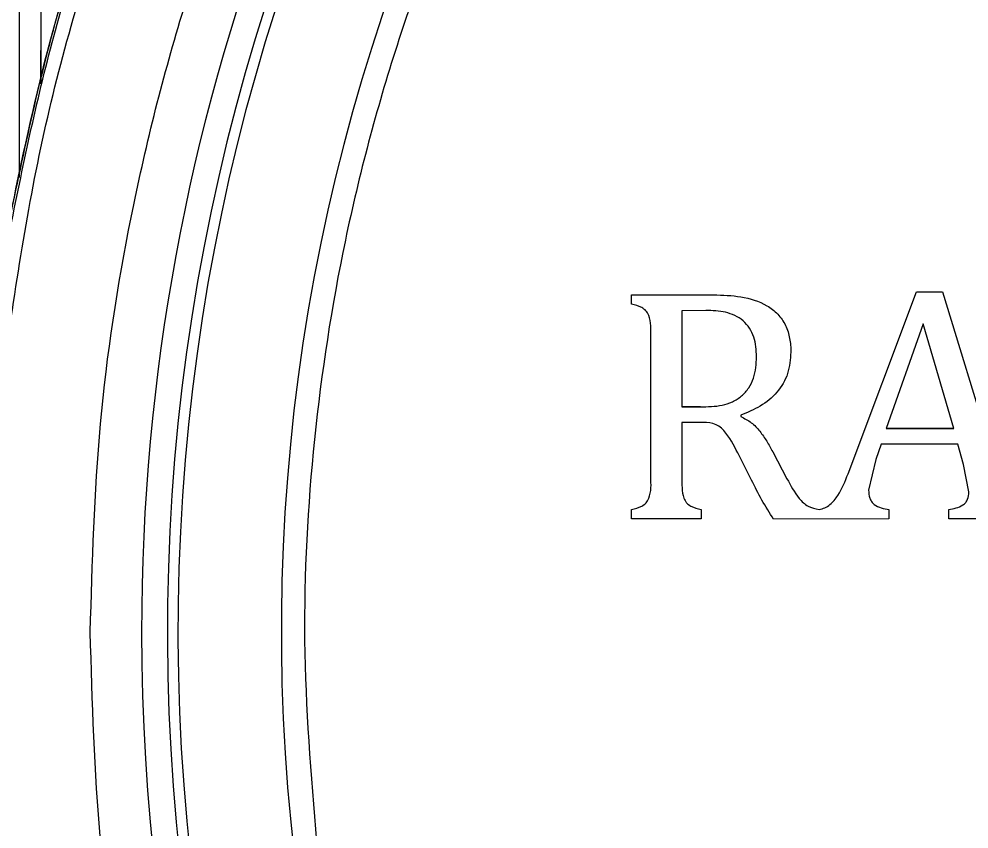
# Model space of a CAD drawing. Header units: millimetres. Extents: x 2160 to 4596, y 811 to 2534.
# Drawn here: x 2777.32 to 2819.2, y 2230.2 to 2265.91 of the extents above; entities that cross this region are included whole.
import ezdxf

# ---------------------------------------------------------------- set-up
doc = ezdxf.new("R2010")
doc.units = ezdxf.units.MM

msp = doc.modelspace()

# ---------------------------------------------------------------- linework, layer by layer
at = {"color": 7, "linetype": 'Continuous', "lineweight": 25}
for p, q in [((2804.326, 2253.341), (2804.326, 2253.753)), ((2804.326, 2253.753), (2807.939, 2253.753)), ((2804.326, 2253.753), (2807.939, 2253.753)), ((2804.326, 2253.753), (2804.326, 2253.753)), ((2807.939, 2253.753), (2807.939, 2253.753)), ((2813.871, 2245.859), (2816.889, 2253.89)), ((2813.871, 2245.859), (2816.889, 2253.89)), ((2816.889, 2253.89), (2818.034, 2253.89)), ((2816.889, 2253.89), (2816.889, 2253.89)), ((2816.889, 2253.89), (2818.034, 2253.89)), ((2818.034, 2253.89), (2820.495, 2245.802)), ((2818.034, 2253.89), (2818.034, 2253.89)), ((2818.034, 2253.89), (2820.495, 2245.802)), ((2807.602, 2253.067), (2806.545, 2253.039)), ((2806.545, 2253.039), (2806.545, 2248.814)), ((2817.172, 2252.471), (2815.541, 2247.853)), ((2818.531, 2247.853), (2817.172, 2252.471)), ((2805.173, 2245.722), (2805.173, 2251.905)), ((2811.347, 2251.223), (2811.347, 2251.223)), ((2806.545, 2248.814), (2807.362, 2248.814)), ((2806.545, 2248.814), (2806.545, 2248.814)), ((2807.362, 2248.814), (2806.545, 2248.814)), ((2807.362, 2248.814), (2807.362, 2248.814)), ((2809.137, 2248.447), (2809.137, 2248.383)), ((2807.336, 2248.128), (2806.545, 2248.128)), ((2806.545, 2248.128), (2806.545, 2245.727)), ((2815.541, 2247.853), (2818.531, 2247.853)), ((2818.531, 2247.853), (2815.541, 2247.853)), ((2815.333, 2247.167), (2815.09, 2246.49)), ((2818.7, 2247.167), (2815.333, 2247.167)), ((2818.953, 2246.267), (2818.7, 2247.167)), ((2809.615, 2245.581), (2809.004, 2246.779)), ((2810.546, 2246.826), (2811.176, 2245.645)), ((2810.546, 2246.826), (2810.546, 2246.826)), ((2810.546, 2246.826), (2811.176, 2245.645)), ((2815.09, 2246.49), (2814.775, 2245.133)), ((2819.193, 2245.06), (2818.953, 2246.267)), ((2813.871, 2245.859), (2813.871, 2245.859)), ((2805.173, 2245.722), (2805.173, 2245.722)), ((2811.176, 2245.645), (2811.176, 2245.645)), ((2804.326, 2243.874), (2804.326, 2244.286)), ((2804.326, 2244.286), (2804.326, 2244.286)), ((2807.392, 2244.286), (2807.392, 2243.874)), ((2812.592, 2244.284), (2812.592, 2244.284)), ((2815.671, 2244.286), (2815.671, 2243.874)), ((2818.304, 2243.874), (2818.304, 2244.286)), ((2807.392, 2243.874), (2804.326, 2243.874)), ((2815.671, 2243.874), (2810.589, 2243.858)), ((2821.637, 2243.874), (2818.304, 2243.874))]:
    msp.add_line(p, q, dxfattribs=at)
for centre, radius, start, end in [((2874.206, 2238.875), 91.48, 295.79271, 180), ((2874.206, 2238.874), 90.341, 353.64897, 186.35103), ((2874.206, 2238.874), 89.875, 353.64897, 186.35103), ((2874.206, 2238.874), 85.319, 353.33017, 186.66983), ((2874.206, 2238.875), 91.48, 180, 290.22656)]:
    msp.add_arc(centre, radius, start, end, dxfattribs=at)
for points in [[(2776.532, 2249.665), (2777.056, 2253.316), (2778.104, 2260.62), (2781.224, 2271.263), (2785.432, 2281.506), (2790.787, 2291.207), (2797.192, 2300.246), (2804.573, 2308.508), (2812.835, 2315.889), (2821.875, 2322.294), (2831.575, 2327.649), (2841.818, 2331.857), (2852.462, 2334.977), (2859.765, 2336.025), (2863.417, 2336.549)], [(2776.735, 2256.207), (2777.421, 2259.502), (2778.794, 2266.09), (2782.115, 2275.642), (2786.319, 2284.826), (2791.454, 2293.529), (2797.444, 2301.665), (2804.231, 2309.15), (2811.745, 2315.905), (2819.907, 2321.86), (2828.632, 2326.958), (2837.833, 2331.123), (2847.399, 2334.403), (2853.994, 2335.747), (2857.291, 2336.42)], [(2780.466, 2238.875), (2780.553, 2241.943), (2780.727, 2248.078), (2782.13, 2257.192), (2784.355, 2266.13), (2787.463, 2274.806), (2791.401, 2283.135), (2796.138, 2291.038), (2801.627, 2298.439), (2807.815, 2305.266), (2814.642, 2311.454), (2822.043, 2316.943), (2829.946, 2321.68), (2838.275, 2325.619), (2846.951, 2328.726), (2855.889, 2330.951), (2865.003, 2332.355), (2871.138, 2332.529), (2874.206, 2332.616)], [(2874.206, 2323.161), (2871.243, 2323.071), (2865.318, 2322.89), (2856.529, 2321.435), (2847.936, 2319.13), (2839.635, 2315.915), (2831.718, 2311.85), (2824.273, 2306.972), (2817.382, 2301.338), (2811.123, 2295.01), (2805.565, 2288.058), (2800.77, 2280.56), (2796.79, 2272.599), (2793.671, 2264.264), (2791.442, 2255.645), (2790.151, 2246.843), (2789.727, 2237.944), (2790.235, 2232.038), (2790.49, 2229.085)], [(2776.786, 2255.903), (2777.374, 2258.817), (2778.55, 2264.645), (2781.302, 2273.139), (2784.75, 2281.368), (2788.95, 2289.239), (2793.795, 2296.74), (2797.57, 2301.333), (2799.457, 2303.629)], [(2874.206, 2145.135), (2871.138, 2145.222), (2865.003, 2145.396), (2855.889, 2146.799), (2846.951, 2149.024), (2838.275, 2152.132), (2829.946, 2156.07), (2822.043, 2160.808), (2814.642, 2166.296), (2807.815, 2172.484), (2801.627, 2179.311), (2796.138, 2186.712), (2791.401, 2194.615), (2787.463, 2202.945), (2784.355, 2211.62), (2782.13, 2220.558), (2780.727, 2229.672), (2780.553, 2235.808), (2780.466, 2238.875)]]:
    msp.add_open_spline(points, degree=3, dxfattribs=at)
for points, knots in [([(2777.347, 2258.923), (2777.347, 2260.179), (2777.347, 2264.002), (2777.347, 2268.93), (2777.347, 2274.968), (2777.347, 2279.63), (2777.347, 2285.202), (2777.347, 2289.441), (2777.347, 2294.419), (2777.347, 2299.064), (2777.346, 2303.211), (2777.346, 2306.948), (2777.346, 2309.603), (2777.346, 2312.475), (2777.346, 2314.397), (2777.346, 2316.498), (2777.346, 2317.3), (2777.346, 2317.861)], [0, 0, 0, 0, 0.041991, 0.127821, 0.170695, 0.256527, 0.299401, 0.385233, 0.428107, 0.513939, 0.599771, 0.642645, 0.728477, 0.77135, 0.857181, 0.900055, 1, 1, 1, 1]), ([(2778.357, 2316.096), (2778.357, 2316.034), (2778.357, 2315.905), (2778.356, 2314.83), (2778.354, 2313.006), (2778.351, 2310.288), (2778.347, 2306.624), (2778.341, 2301.952), (2778.333, 2296.235), (2778.325, 2289.459), (2778.315, 2282.321), (2778.305, 2275.105), (2778.297, 2268.901), (2778.291, 2264.772), (2778.289, 2263.103)], [0, 0, 0, 0, 0.07337, 0.150248, 0.230634, 0.314529, 0.401932, 0.492845, 0.587268, 0.685201, 0.786646, 0.865058, 0.945449, 1, 1, 1, 1]), ([(2778.345, 2315.652), (2778.345, 2315.651), (2778.345, 2315.649), (2778.345, 2315.619), (2778.345, 2315.556), (2778.345, 2315.481), (2778.345, 2315.415), (2778.345, 2315.332), (2778.345, 2315.207), (2778.345, 2315.061), (2778.345, 2314.907), (2778.345, 2314.718), (2778.344, 2314.41), (2778.344, 2314.08), (2778.344, 2313.783), (2778.343, 2313.597), (2778.343, 2313.39), (2778.343, 2313.161), (2778.343, 2312.908), (2778.342, 2312.08), (2778.34, 2310.532), (2778.337, 2308.022), (2778.334, 2305.53), (2778.331, 2303.237), (2778.328, 2301.284), (2778.326, 2299.78), (2778.325, 2298.841), (2778.324, 2298.387), (2778.324, 2298.254), (2778.324, 2298.211), (2778.324, 2298.196), (2778.324, 2298.19), (2778.324, 2298.188), (2778.324, 2298.188), (2778.324, 2298.187), (2778.324, 2298.187), (2778.324, 2298.187), (2778.324, 2298.187), (2778.324, 2298.187), (2778.324, 2297.966), (2778.323, 2297.397), (2778.322, 2296.313), (2778.32, 2294.944), (2778.318, 2293.598), (2778.317, 2292.57), (2778.316, 2291.768), (2778.315, 2290.888), (2778.313, 2289.799), (2778.312, 2288.673), (2778.311, 2287.714), (2778.309, 2286.754), (2778.308, 2285.693), (2778.306, 2284.43), (2778.305, 2283.304), (2778.303, 2282.253), (2778.302, 2281.209), (2778.301, 2280.147), (2778.299, 2279.029), (2778.297, 2277.817), (2778.295, 2276.249), (2778.293, 2274.533), (2778.291, 2272.863), (2778.289, 2271.468), (2778.287, 2270.191), (2778.285, 2268.399), (2778.283, 2266.767), (2778.281, 2265.363), (2778.28, 2264.767), (2778.279, 2264.169), (2778.279, 2263.767), (2778.278, 2263.543), (2778.278, 2263.464), (2778.278, 2263.294), (2778.278, 2263.145), (2778.278, 2263.052)], [0, 0, 0, 0, 0.009576, 0.025345, 0.044434, 0.056862, 0.06314, 0.072435, 0.087287, 0.10193, 0.110633, 0.123462, 0.142394, 0.168772, 0.176912, 0.185562, 0.194723, 0.204395, 0.214578, 0.225272, 0.299656, 0.364397, 0.419491, 0.464936, 0.50073, 0.526871, 0.543358, 0.547981, 0.549387, 0.549911, 0.550082, 0.550145, 0.550171, 0.550182, 0.550187, 0.550189, 0.550189, 0.55019, 0.55019, 0.55019, 0.561059, 0.577948, 0.602006, 0.624704, 0.638588, 0.647235, 0.659523, 0.676264, 0.693135, 0.706091, 0.715297, 0.731771, 0.748245, 0.76472, 0.775169, 0.788286, 0.804072, 0.814722, 0.829462, 0.848294, 0.871217, 0.890415, 0.906761, 0.919568, 0.934273, 0.967897, 0.974503, 0.981108, 0.987714, 0.994319, 0.994409, 0.995087, 0.996946, 1, 1, 1, 1]), ([(2776.735, 2256.207), (2777.341, 2259.164), (2778.541, 2265.012), (2781.308, 2273.436), (2784.669, 2281.421), (2789.079, 2289.68), (2793.763, 2296.976), (2797.565, 2301.385), (2798.979, 2303.025)], [0, 0, 0, 0, 0.172465, 0.341166, 0.506102, 0.667275, 0.876268, 1, 1, 1, 1]), ([(2807.939, 2253.753), (2808.342, 2253.739), (2809.149, 2253.712), (2810.139, 2253.415), (2810.791, 2252.924), (2811.14, 2252.416), (2811.286, 2251.927), (2811.341, 2251.527), (2811.345, 2251.324), (2811.347, 2251.223)], [0, 0, 0, 0, 0.250321, 0.499801, 0.624784, 0.749675, 0.874698, 0.937347, 1, 1, 1, 1]), ([(2805.173, 2251.905), (2805.187, 2252.228), (2805.204, 2252.632), (2804.976, 2253.059), (2804.709, 2253.241), (2804.48, 2253.301), (2804.326, 2253.341)], [0, 0, 0, 0, 0.499621, 0.62515, 0.749473, 1, 1, 1, 1]), ([(2809.838, 2251.026), (2809.821, 2251.318), (2809.795, 2251.756), (2809.544, 2252.286), (2809.257, 2252.62), (2808.884, 2252.853), (2808.331, 2253.04), (2807.893, 2253.056), (2807.602, 2253.067)], [0, 0, 0, 0, 0.2495868, 0.3746258, 0.4995906, 0.6247112, 0.7498825, 1, 1, 1, 1]), ([(2811.347, 2251.223), (2811.323, 2250.904), (2811.274, 2250.265), (2810.774, 2249.418), (2810.023, 2248.807), (2809.433, 2248.567), (2809.137, 2248.447)], [0, 0, 0, 0, 0.249907, 0.499448, 0.749459, 1, 1, 1, 1]), ([(2807.362, 2248.814), (2807.683, 2248.817), (2808.165, 2248.822), (2808.778, 2249.019), (2809.189, 2249.275), (2809.506, 2249.641), (2809.789, 2250.221), (2809.819, 2250.704), (2809.838, 2251.026)], [0, 0, 0, 0, 0.2503, 0.375337, 0.500381, 0.62533, 0.750439, 1, 1, 1, 1]), ([(2809.137, 2248.383), (2809.298, 2248.302), (2809.619, 2248.14), (2809.99, 2247.743), (2810.291, 2247.299), (2810.461, 2246.984), (2810.546, 2246.826)], [0, 0, 0, 0, 0.249742, 0.499519, 0.749697, 1, 1, 1, 1]), ([(2809.004, 2246.779), (2808.828, 2247.127), (2808.607, 2247.561), (2808.187, 2247.971), (2807.824, 2248.126), (2807.531, 2248.127), (2807.336, 2248.128)], [0, 0, 0, 0, 0.500158, 0.625065, 0.75011, 1, 1, 1, 1]), ([(2812.592, 2244.284), (2812.678, 2244.306), (2812.851, 2244.349), (2813.151, 2244.545), (2813.543, 2245.035), (2813.74, 2245.53), (2813.871, 2245.859)], [0, 0, 0, 0, 0.125077, 0.250222, 0.499887, 1, 1, 1, 1]), ([(2812.592, 2244.284), (2812.678, 2244.306), (2812.851, 2244.349), (2813.151, 2244.545), (2813.543, 2245.035), (2813.74, 2245.53), (2813.871, 2245.859)], [0, 0, 0, 0, 0.125077, 0.250222, 0.499887, 1, 1, 1, 1]), ([(2804.326, 2244.286), (2804.48, 2244.326), (2804.71, 2244.386), (2804.98, 2244.565), (2805.207, 2244.995), (2805.188, 2245.399), (2805.173, 2245.722)], [0, 0, 0, 0, 0.250512, 0.375245, 0.500165, 1, 1, 1, 1]), ([(2804.326, 2244.286), (2804.48, 2244.326), (2804.71, 2244.386), (2804.98, 2244.565), (2805.207, 2244.995), (2805.188, 2245.399), (2805.173, 2245.722)], [0, 0, 0, 0, 0.250512, 0.375245, 0.500165, 1, 1, 1, 1]), ([(2806.545, 2245.727), (2806.539, 2245.405), (2806.532, 2245.043), (2806.679, 2244.674), (2806.774, 2244.545), (2807.006, 2244.384), (2807.238, 2244.325), (2807.392, 2244.286)], [0, 0, 0, 0, 0.4992485, 0.5620926, 0.6245905, 0.749614, 1, 1, 1, 1]), ([(2810.589, 2243.858), (2810.412, 2244.137), (2810.057, 2244.694), (2809.762, 2245.285), (2809.615, 2245.581)], [0, 0, 0, 0, 0.499901, 1, 1, 1, 1]), ([(2811.176, 2245.645), (2811.337, 2245.343), (2811.578, 2244.891), (2812.081, 2244.393), (2812.422, 2244.32), (2812.592, 2244.284)], [0, 0, 0, 0, 0.500537, 0.750346, 1, 1, 1, 1]), ([(2811.176, 2245.645), (2811.337, 2245.343), (2811.578, 2244.891), (2812.081, 2244.393), (2812.422, 2244.32), (2812.592, 2244.284)], [0, 0, 0, 0, 0.500537, 0.750346, 1, 1, 1, 1]), ([(2814.775, 2245.133), (2814.782, 2245.016), (2814.793, 2244.84), (2814.898, 2244.631), (2815.061, 2244.463), (2815.331, 2244.344), (2815.558, 2244.305), (2815.671, 2244.286)], [0, 0, 0, 0, 0.249595, 0.377929, 0.49984, 0.749543, 1, 1, 1, 1]), ([(2818.304, 2244.286), (2818.527, 2244.325), (2818.806, 2244.373), (2819.062, 2244.588), (2819.178, 2244.781), (2819.187, 2244.948), (2819.193, 2245.06)], [0, 0, 0, 0, 0.499477, 0.62618, 0.750315, 1, 1, 1, 1])]:
    msp.add_open_spline(points, degree=3, knots=knots, dxfattribs=at)

doc.saveas('drawing.dxf')
